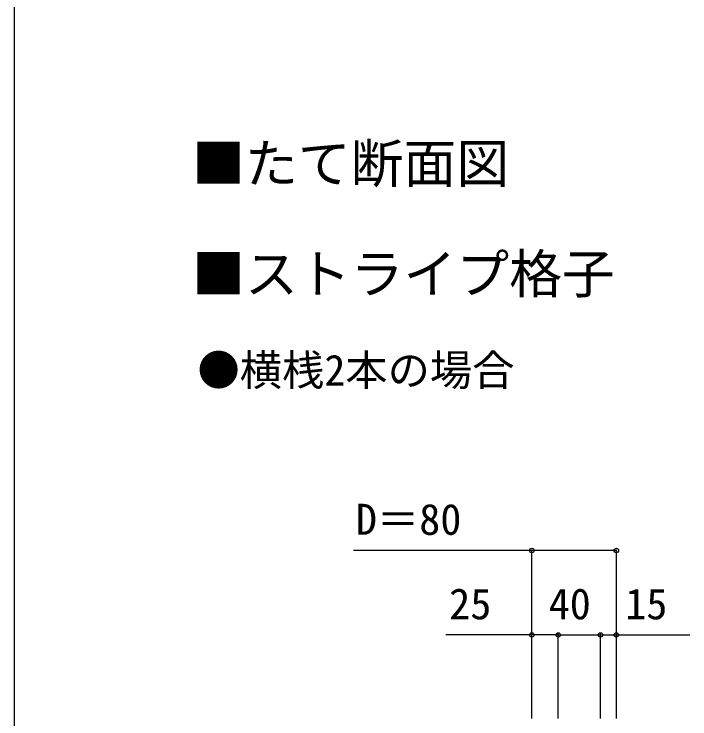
# Model space of a CAD drawing. Units: millimetres, scale not verified. Extents: x -1750 to 1750, y -2608 to 2592.
# Drawn here: x -1750 to -1110, y -676 to -8 of the extents above; entities that cross this region are included whole.
import ezdxf
from ezdxf.enums import TextEntityAlignment as Align

# ---------------------------------------------------------------- set-up
doc = ezdxf.new("R2010")
doc.units = ezdxf.units.MM
doc.header["$LTSCALE"] = 14
for name, color, linetype in [('0-2_USER1', 3, 'Continuous'), ('0-6_YKK_D', 6, 'Continuous'), ('0-7_YKK_ZWAK', 7, 'Continuous')]:
    doc.layers.add(name, color=color, linetype=linetype)
doc.styles.add('ＭＳ ゴシック', font='')
doc.styles.get('ＭＳ ゴシック').set_extended_font_data('MS Gothic')

msp = doc.modelspace()

# ---------------------------------------------------------------- linework, layer by layer
at = {"layer": '0-6_YKK_D'}
for p, q in [((-1260, -675), (-1260, -515)), ((-1180, -675), (-1180, -515)), ((-1260, -675), (-1260, -595)), ((-1235, -675), (-1235, -595)), ((-1235, -675), (-1235, -595)), ((-1235, -596), (-1195, -596)), ((-1195, -675), (-1195, -595)), ((-1195, -675), (-1195, -595)), ((-1180, -675), (-1180, -595))]:
    msp.add_line(p, q, dxfattribs=at)
for points in [[(-1180, -516), (-1260, -516), (-1428.68, -516)], [(-1235, -596), (-1260, -596), (-1341.27, -596)], [(-1195, -596), (-1180, -596), (-1110.41, -596)]]:
    msp.add_lwpolyline(points, dxfattribs=at)
for centre in [(-1260, -516), (-1180, -516), (-1260, -596), (-1235, -596), (-1235, -596), (-1195, -596), (-1195, -596), (-1180, -596)]:
    msp.add_circle(centre, 2.12, dxfattribs=at)
at = {"layer": '0-7_YKK_ZWAK'}
msp.add_line((-1750, 2491.5), (-1750, -2608.5), dxfattribs=at)

# ---------------------------------------------------------------- texts
at = {"layer": '0-2_USER1', "style": 'ＭＳ ゴシック'}
for s, height, p in [('■たて断面図', 36.66, (-1581.51, -178.89)), ('■ストライプ格子', 36.66, (-1581.51, -283.43)), ('●横桟2本の場合\u3000', 29.33, (-1576.45, -368.77))]:
    msp.add_text(s, height=height, dxfattribs=at).set_placement(p, align=Align.BOTTOM_LEFT)
at = {"layer": '0-6_YKK_D', "style": 'ＭＳ ゴシック'}
for s, p in [('D＝80', (-1426.55, -510)), ('25', (-1338.23, -590)), ('40', (-1244.09, -590)), ('15', (-1171.64, -590))]:
    msp.add_text(s, height=29.33, dxfattribs=at).set_placement(p, align=Align.BOTTOM_LEFT)

doc.saveas('drawing.dxf')
